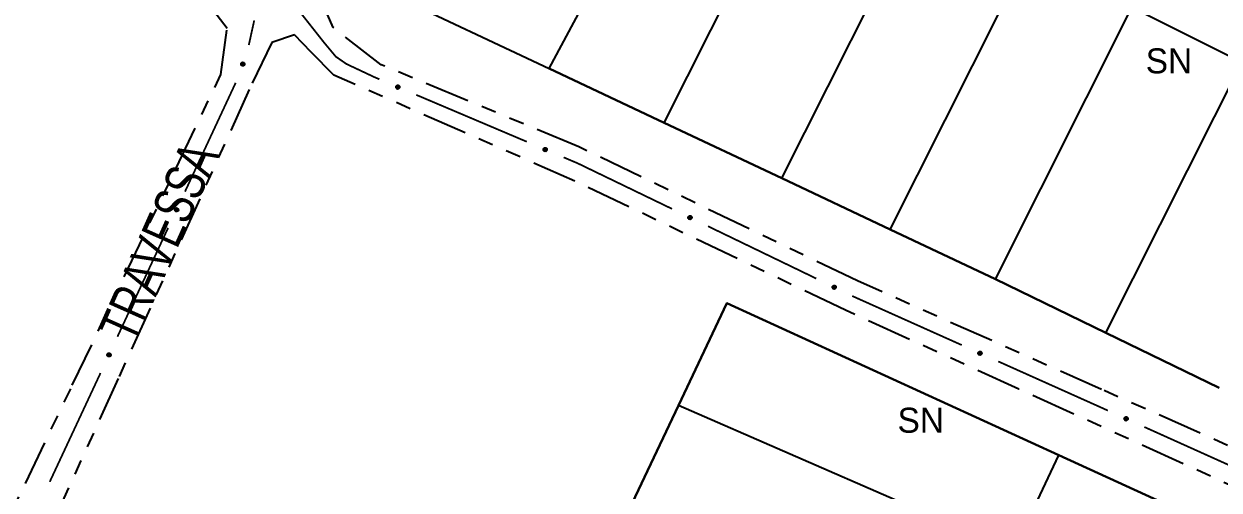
# Model space of a CAD drawing. Extents: x 203665 to 205970, y 4870865 to 4873745.
# Drawn here: x 204870.5 to 204990, y 4873313.7 to 4873360.3 of the extents above; entities that cross this region are included whole.
import ezdxf
from ezdxf.enums import TextEntityAlignment as Align

# ---------------------------------------------------------------- set-up
doc = ezdxf.new("R2010")
doc.units = 0
doc.header["$LTSCALE"] = 1.5
doc.header["$MEASUREMENT"] = 0
doc.linetypes.add('TRACO_25', pattern=[8, 3, -1, 1, -1, 1, -1])
for name, color, linetype in [('CD_MALHA_LOTES', 7, 'CONTINUOUS'), ('RU-QUADRA', 210, 'CONTINUOUS'), ('SV-EIXO-RUA-N-PAV', 6, 'CONTINUOUS'), ('SV-RUA-NAO-PAV', 7, 'CONTINUOUS'), ('SV-TXT-RUA-N-PAV', 7, 'CONTINUOUS'), ('Th_NmrPort', 1, 'CONTINUOUS')]:
    doc.layers.add(name, color=color, linetype=linetype)
doc.styles.add('ARIAL', font='ARIAL.SHX')

msp = doc.modelspace()

# ---------------------------------------------------------------- linework, layer by layer
at = {"layer": 'CD_MALHA_LOTES', "linetype": 'Continuous', "flags": 128}
for points in [[(204923.012198, 4873355.872294), (204937.8, 4873383.5)], [(204934.485047, 4873350.459606), (204948.48, 4873378.26)], [(204946.238438, 4873344.914563), (204960.091679, 4873372.414583)], [(204957.087645, 4873339.796099), (204970.811993, 4873367.115041)], [(204906.838488, 4873363.502765), (204923.012198, 4873355.872294)], [(204967.606449, 4873334.833512), (204981.24, 4873361.96)], [(204992.22, 4873356.46), (204981.24, 4873361.96)], [(204934.485047, 4873350.459606), (204923.012198, 4873355.872294)], [(204978.644238, 4873329.460294), (204992.22, 4873356.46)], [(204946.238438, 4873344.914563), (204934.485047, 4873350.459606)], [(204957.087645, 4873339.796099), (204946.238438, 4873344.914563)], [(204967.606449, 4873334.833512), (204957.087645, 4873339.796099)], [(204978.644238, 4873329.460294), (204967.606449, 4873334.833512)], [(204935.919929, 4873322.201019), (204940.739658, 4873332.418488)], [(204940.739658, 4873332.418488), (204973.935819, 4873317.223568)], [(204989.957599, 4873323.952928), (204978.644238, 4873329.460294)], [(204931.302433, 4873312.41227), (204935.919929, 4873322.201019)], [(204969.406262, 4873307.609345), (204935.919929, 4873322.201019)], [(204969.406262, 4873307.609345), (204973.935819, 4873317.223568)], [(204973.935819, 4873317.223568), (204986.537795, 4873311.45525)]]:
    msp.add_lwpolyline(points, dxfattribs=at)
at = {"layer": 'RU-QUADRA', "linetype": 'Continuous', "flags": 128}
for points in [[(204993.21, 4873388.93), (204983.663229, 4873394.081985), (204973.116343, 4873399.77369), (204961.69, 4873405.94), (204950.803357, 4873411.253956), (204934.34, 4873419.29), (204923.375562, 4873396.45416), (204906.838488, 4873363.502765), (204923.012198, 4873355.872294), (204934.485047, 4873350.459606), (204946.238438, 4873344.914563), (204957.087645, 4873339.796099), (204967.606449, 4873334.833512), (204978.644238, 4873329.460294), (204989.957599, 4873323.952928)], [(204986.537795, 4873311.45525), (204973.935819, 4873317.223568), (204940.739658, 4873332.418488), (204935.919929, 4873322.201019), (204931.302433, 4873312.41227)]]:
    msp.add_lwpolyline(points, dxfattribs=at)
at = {"layer": 'SV-EIXO-RUA-N-PAV', "const_width": 0.18}
for points in [[(204897.250838, 4873362.589017), (204900.347812, 4873358.663618)], [(204893.519792, 4873360.685422), (204892.978028, 4873358.21739)], [(204900.347812, 4873358.663618), (204900.45512, 4873358.527606)], [(204900.45512, 4873358.527606), (204901.624579, 4873357.124255)], [(204901.624579, 4873357.124255), (204901.67579, 4873357.062802)], [(204901.67579, 4873357.062802), (204902.432211, 4873356.539125)], [(204902.432211, 4873356.539125), (204902.733704, 4873356.3304)], [(204902.733704, 4873356.3304), (204905.116369, 4873355.209146)], [(204891.664248, 4873354.446157), (204886.599692, 4873343.567265)], [(204905.116369, 4873355.209146), (204905.500555, 4873355.028352)], [(204905.500555, 4873355.028352), (204906.030304, 4873354.803739)], [(204909.712952, 4873353.242296), (204920.760896, 4873348.557968)], [(204924.443544, 4873346.996525), (204925.364206, 4873346.606164)], [(204925.364206, 4873346.606164), (204925.845053, 4873346.402285)], [(204925.845053, 4873346.402285), (204935.279468, 4873341.844396)], [(204938.881174, 4873340.104364), (204949.686294, 4873334.88427)], [(204884.911507, 4873339.940968), (204879.846952, 4873329.062077)], [(204953.288, 4873333.144238), (204953.554258, 4873333.015606)], [(204953.554258, 4873333.015606), (204964.235476, 4873328.229983)], [(204967.885834, 4873326.594474), (204977.011727, 4873322.505701)], [(204878.138742, 4873325.392766), (204873.083056, 4873314.562088)], [(204878.158766, 4873325.435779), (204878.138742, 4873325.392766)], [(204977.011727, 4873322.505701), (204977.438697, 4873322.314401)], [(204977.438697, 4873322.314401), (204978.835709, 4873321.685283)], [(204982.482943, 4873320.04282), (204993.424645, 4873315.115431)]]:
    msp.add_lwpolyline(points, dxfattribs=at)
at = {"layer": 'SV-EIXO-RUA-N-PAV'}
for points in [[(204892.527477, 4873356.411763), (204892.5486, 4873356.367651), (204892.557733, 4873356.325419), (204892.555213, 4873356.288004), (204892.544365, 4873356.255521), (204892.529524, 4873356.22354), (204892.507447, 4873356.194598), (204892.475829, 4873356.167902), (204892.431727, 4873356.146403), (204892.38785, 4873356.13989), (204892.351036, 4873356.140398), (204892.316514, 4873356.14976), (204892.285688, 4873356.164697), (204892.256382, 4873356.188624), (204892.229642, 4873356.22093), (204892.209097, 4873356.265799), (204892.200426, 4873356.307263), (204892.203814, 4873356.343389), (204892.213445, 4873356.378036), (204892.228988, 4873356.410504), (204892.250823, 4873356.43879), (204892.283399, 4873356.465655), (204892.327953, 4873356.485346), (204892.36921, 4873356.494466), (204892.405374, 4873356.491586), (204892.439271, 4873356.481336), (204892.471528, 4873356.466841), (204892.501546, 4873356.44586), (204892.527477, 4873356.411763)], [(204907.782318, 4873354.180452), (204907.827393, 4873354.199432), (204907.870014, 4873354.206527), (204907.907266, 4873354.202213), (204907.93919, 4873354.189818), (204907.970422, 4873354.173458), (204907.998271, 4873354.150017), (204908.023417, 4873354.117154), (204908.042774, 4873354.072071), (204908.047173, 4873354.027932), (204908.044898, 4873353.991185), (204908.033889, 4873353.957152), (204908.017489, 4873353.927078), (204907.992183, 4873353.898955), (204907.95863, 4873353.873797), (204907.912826, 4873353.85543), (204907.870994, 4873353.84876), (204907.835072, 4873353.853879), (204907.800928, 4873353.865163), (204907.769243, 4873353.882247), (204907.742038, 4873353.905414), (204907.716769, 4873353.939242), (204907.699239, 4873353.984691), (204907.692111, 4873354.026338), (204907.696724, 4873354.062322), (204907.70859, 4873354.095687), (204907.724617, 4873354.127212), (204907.747015, 4873354.156187), (204907.782318, 4873354.180452)], [(204922.51291, 4873347.93468), (204922.557985, 4873347.953661), (204922.600606, 4873347.960756), (204922.637858, 4873347.956442), (204922.669782, 4873347.944047), (204922.701014, 4873347.927687), (204922.728863, 4873347.904246), (204922.754009, 4873347.871383), (204922.773366, 4873347.8263), (204922.777765, 4873347.782161), (204922.77549, 4873347.745413), (204922.764481, 4873347.71138), (204922.748081, 4873347.681307), (204922.722775, 4873347.653184), (204922.689222, 4873347.628026), (204922.643418, 4873347.609658), (204922.601586, 4873347.602989), (204922.565664, 4873347.608108), (204922.53152, 4873347.619391), (204922.499835, 4873347.636475), (204922.47263, 4873347.659643), (204922.447361, 4873347.693471), (204922.429831, 4873347.73892), (204922.422703, 4873347.780566), (204922.427316, 4873347.816551), (204922.439182, 4873347.849916), (204922.455209, 4873347.88144), (204922.477607, 4873347.910416), (204922.51291, 4873347.93468)], [(204885.916036, 4873341.837915), (204885.933442, 4873341.792208), (204885.939055, 4873341.749367), (204885.933452, 4873341.712287), (204885.919957, 4873341.680812), (204885.902525, 4873341.650166), (204885.878132, 4873341.623147), (204885.844417, 4873341.599155), (204885.79869, 4873341.581372), (204885.754425, 4873341.578506), (204885.717778, 4873341.582054), (204885.684148, 4873341.594236), (204885.654661, 4873341.61167), (204885.627432, 4873341.637935), (204885.603452, 4873341.67234), (204885.586684, 4873341.718753), (204885.581469, 4873341.760792), (204885.58783, 4873341.796515), (204885.600291, 4873341.830247), (204885.618463, 4873341.861321), (204885.64256, 4873341.887706), (204885.677244, 4873341.911787), (204885.723273, 4873341.92773), (204885.765142, 4873341.93341), (204885.800945, 4873341.927553), (204885.833878, 4873341.914537), (204885.864828, 4873341.897426), (204885.89301, 4873341.874037), (204885.916036, 4873341.837915)], [(204936.998833, 4873341.136002), (204937.044784, 4873341.15275), (204937.087702, 4873341.157749), (204937.124697, 4873341.151614), (204937.155976, 4873341.13767), (204937.186368, 4873341.119799), (204937.213035, 4873341.095022), (204937.236541, 4873341.060965), (204937.253666, 4873341.014988), (204937.255896, 4873340.970686), (204937.251823, 4873340.934095), (204937.23916, 4873340.900642), (204937.221305, 4873340.871408), (204937.194652, 4873340.844559), (204937.159906, 4873340.821076), (204937.113257, 4873340.804975), (204937.071148, 4873340.800363), (204937.03552, 4873340.807236), (204937.00197, 4873340.82018), (204936.971161, 4873340.838796), (204936.945124, 4873340.863269), (204936.921542, 4873340.898295), (204936.906261, 4873340.944548), (204936.901182, 4873340.986494), (204936.907553, 4873341.022209), (204936.92104, 4873341.054952), (204936.938593, 4873341.085654), (204936.962384, 4873341.113497), (204936.998833, 4873341.136002)], [(204951.405659, 4873334.175876), (204951.451611, 4873334.192624), (204951.494528, 4873334.197622), (204951.531524, 4873334.191488), (204951.562802, 4873334.177543), (204951.593195, 4873334.159673), (204951.619861, 4873334.134896), (204951.643367, 4873334.100839), (204951.660492, 4873334.054862), (204951.662722, 4873334.01056), (204951.658649, 4873333.973969), (204951.645986, 4873333.940516), (204951.628131, 4873333.911282), (204951.601478, 4873333.884433), (204951.566732, 4873333.860949), (204951.520084, 4873333.844849), (204951.477975, 4873333.840237), (204951.442347, 4873333.84711), (204951.408797, 4873333.860053), (204951.377987, 4873333.87867), (204951.35195, 4873333.903143), (204951.328369, 4873333.938168), (204951.313088, 4873333.984421), (204951.308009, 4873334.026367), (204951.314379, 4873334.062082), (204951.327866, 4873334.094826), (204951.345419, 4873334.125527), (204951.36921, 4873334.153371), (204951.405659, 4873334.175876)], [(204879.163295, 4873327.332726), (204879.180701, 4873327.28702), (204879.186314, 4873327.244178), (204879.180712, 4873327.207099), (204879.167217, 4873327.175623), (204879.149784, 4873327.144978), (204879.125392, 4873327.117958), (204879.091676, 4873327.093966), (204879.045949, 4873327.076184), (204879.001684, 4873327.073318), (204878.965038, 4873327.076866), (204878.931407, 4873327.089048), (204878.90192, 4873327.106481), (204878.874692, 4873327.132747), (204878.850712, 4873327.167152), (204878.833944, 4873327.213565), (204878.828729, 4873327.255603), (204878.83509, 4873327.291326), (204878.84755, 4873327.325059), (204878.865723, 4873327.356132), (204878.88982, 4873327.382517), (204878.924503, 4873327.406599), (204878.970533, 4873327.422542), (204879.012401, 4873327.428222), (204879.048204, 4873327.422364), (204879.081138, 4873327.409349), (204879.112088, 4873327.392238), (204879.140269, 4873327.368849), (204879.163295, 4873327.332726)], [(204965.974543, 4873327.571435), (204966.019992, 4873327.589501), (204966.062748, 4873327.595734), (204966.099905, 4873327.590668), (204966.131572, 4873327.577631), (204966.162467, 4873327.560644), (204966.189837, 4873327.536645), (204966.214315, 4873327.50328), (204966.232757, 4873327.457815), (204966.236264, 4873327.413596), (204966.233247, 4873327.376903), (204966.221553, 4873327.343099), (204966.204548, 4873327.313363), (204966.178679, 4873327.285757), (204966.144625, 4873327.261281), (204966.09846, 4873327.243843), (204966.056501, 4873327.23802), (204966.02069, 4873327.243863), (204965.986781, 4873327.255834), (204965.955447, 4873327.273555), (204965.928716, 4873327.297267), (204965.904135, 4873327.331599), (204965.887527, 4873327.377392), (204965.881242, 4873327.419174), (204965.88658, 4873327.455058), (204965.899118, 4873327.488177), (204965.915779, 4873327.519371), (204965.938757, 4873327.547889), (204965.974543, 4873327.571435)], [(204980.573518, 4873321.023421), (204980.619002, 4873321.0414), (204980.66177, 4873321.047552), (204980.698917, 4873321.042416), (204980.730559, 4873321.029318), (204980.761421, 4873321.012272), (204980.788746, 4873320.988221), (204980.813159, 4873320.95481), (204980.831515, 4873320.90931), (204980.834937, 4873320.865084), (204980.83185, 4873320.828396), (204980.820092, 4873320.794615), (204980.803031, 4873320.764911), (204980.77711, 4873320.737354), (204980.743009, 4873320.712944), (204980.69681, 4873320.695594), (204980.654841, 4873320.689851), (204980.619041, 4873320.695762), (204980.585154, 4873320.707798), (204980.553855, 4873320.725578), (204980.527169, 4873320.749341), (204980.502653, 4873320.78372), (204980.486133, 4873320.829545), (204980.479927, 4873320.871339), (204980.485334, 4873320.907212), (204980.497934, 4873320.940307), (204980.514655, 4873320.97147), (204980.537688, 4873320.999943), (204980.573518, 4873321.023421)]]:
    msp.add_lwpolyline(points, close=True, dxfattribs=at)
for points in [[(204892.228988, 4873356.410504), (204892.200426, 4873356.307263)], [(204892.239002, 4873356.420355), (204892.20652, 4873356.29272)], [(204892.250823, 4873356.43879), (204892.209097, 4873356.265799)], [(204892.26744, 4873356.446232), (204892.221615, 4873356.250804)], [(204892.283399, 4873356.465655), (204892.229642, 4873356.22093)], [(204892.305784, 4873356.471369), (204892.243584, 4873356.20781)], [(204892.327953, 4873356.485346), (204892.256382, 4873356.188624)], [(204892.346891, 4873356.488216), (204892.271685, 4873356.181461)], [(204892.36921, 4873356.494466), (204892.285688, 4873356.164697)], [(204892.385371, 4873356.490035), (204892.301674, 4873356.160234)], [(204892.405374, 4873356.491586), (204892.316514, 4873356.14976)], [(204892.421019, 4873356.484172), (204892.331931, 4873356.147632)], [(204892.439271, 4873356.481336), (204892.351036, 4873356.140398)], [(204892.455118, 4873356.470156), (204892.372836, 4873356.144195)], [(204892.471528, 4873356.466841), (204892.38785, 4873356.13989)], [(204892.484769, 4873356.451961), (204892.411787, 4873356.147295)], [(204892.501546, 4873356.44586), (204892.431727, 4873356.146403)], [(204892.512534, 4873356.428644), (204892.453231, 4873356.16111)], [(204892.527477, 4873356.411763), (204892.475829, 4873356.167902)], [(204892.538007, 4873356.387267), (204892.493799, 4873356.188335)], [(204892.5486, 4873356.367651), (204892.507447, 4873356.194598)], [(204892.55391, 4873356.343599), (204892.52062, 4873356.217717)], [(204892.557733, 4873356.325419), (204892.529524, 4873356.22354)], [(204907.692111, 4873354.026338), (204908.017489, 4873353.927078)], [(204907.696724, 4873354.062322), (204908.033889, 4873353.957152)], [(204907.697282, 4873354.003745), (204908.000072, 4873353.913897)], [(204907.697312, 4873354.042267), (204908.022715, 4873353.942831)], [(204907.699239, 4873353.984691), (204907.992183, 4873353.898955)], [(204907.70488, 4873354.077593), (204908.036755, 4873353.972449)], [(204907.70859, 4873354.095687), (204908.044898, 4873353.991185)], [(204907.712136, 4873353.961876), (204907.972404, 4873353.887093)], [(204907.716769, 4873353.939242), (204907.95863, 4873353.873797)], [(204907.720518, 4873354.11098), (204908.042152, 4873354.013142)], [(204907.724617, 4873354.127212), (204908.047173, 4873354.027932)], [(204907.735402, 4873353.922369), (204907.928405, 4873353.867214)], [(204907.740116, 4873354.139723), (204908.040926, 4873354.052196)], [(204907.742038, 4873353.905414), (204907.912826, 4873353.85543)], [(204907.747015, 4873354.156187), (204908.042774, 4873354.072071)], [(204907.759884, 4873353.892721), (204907.885812, 4873353.854149)], [(204907.764738, 4873354.166336), (204908.029117, 4873354.094256)], [(204907.769243, 4873353.882247), (204907.870994, 4873353.84876)], [(204907.782318, 4873354.180452), (204908.023417, 4873354.117154)], [(204907.807291, 4873354.189793), (204908.003871, 4873354.136085)], [(204907.827393, 4873354.199432), (204907.998271, 4873354.150017)], [(204907.851672, 4873354.203581), (204907.975811, 4873354.164285)], [(204907.870014, 4873354.206527), (204907.970422, 4873354.173458)], [(204922.422703, 4873347.780566), (204922.748081, 4873347.681307)], [(204922.427316, 4873347.816551), (204922.764481, 4873347.71138)], [(204922.427874, 4873347.757974), (204922.730664, 4873347.668126)], [(204922.427904, 4873347.796496), (204922.753307, 4873347.69706)], [(204922.429831, 4873347.73892), (204922.722775, 4873347.653184)], [(204922.435472, 4873347.831822), (204922.767347, 4873347.726678)], [(204922.439182, 4873347.849916), (204922.77549, 4873347.745413)], [(204922.442728, 4873347.716105), (204922.702996, 4873347.641322)], [(204922.447361, 4873347.693471), (204922.689222, 4873347.628026)], [(204922.45111, 4873347.865208), (204922.772744, 4873347.767371)], [(204922.455209, 4873347.88144), (204922.777765, 4873347.782161)], [(204922.465994, 4873347.676598), (204922.658997, 4873347.621443)], [(204922.470708, 4873347.893952), (204922.771518, 4873347.806425)], [(204922.47263, 4873347.659643), (204922.643418, 4873347.609658)], [(204922.477607, 4873347.910416), (204922.773366, 4873347.8263)], [(204922.490476, 4873347.64695), (204922.616404, 4873347.608378)], [(204922.49533, 4873347.920564), (204922.759709, 4873347.848485)], [(204922.499835, 4873347.636475), (204922.601586, 4873347.602989)], [(204922.51291, 4873347.93468), (204922.754009, 4873347.871383)], [(204922.537883, 4873347.944021), (204922.734463, 4873347.890314)], [(204922.557985, 4873347.953661), (204922.728863, 4873347.904246)], [(204922.582264, 4873347.95781), (204922.706403, 4873347.918514)], [(204922.600606, 4873347.960756), (204922.701014, 4873347.927687)], [(204885.618463, 4873341.861321), (204885.581469, 4873341.760792)], [(204885.629256, 4873341.87031), (204885.586341, 4873341.745796)], [(204885.64256, 4873341.887706), (204885.586684, 4873341.718753)], [(204885.659735, 4873341.89375), (204885.597922, 4873341.702776)], [(204885.677244, 4873341.911787), (204885.603452, 4873341.67234)], [(204885.700025, 4873341.915632), (204885.616263, 4873341.658114)], [(204885.723273, 4873341.92773), (204885.627432, 4873341.637935)], [(204885.742383, 4873341.929026), (204885.642091, 4873341.629533)], [(204885.765142, 4873341.93341), (204885.654661, 4873341.61167)], [(204885.780881, 4873341.92766), (204885.670223, 4873341.605901)], [(204885.800945, 4873341.927553), (204885.684148, 4873341.594236)], [(204885.815924, 4873341.918872), (204885.699336, 4873341.590842)], [(204885.833878, 4873341.914537), (204885.717778, 4873341.582054)], [(204885.848748, 4873341.902086), (204885.739818, 4873341.584038)], [(204885.864828, 4873341.897426), (204885.754425, 4873341.578506)], [(204885.876795, 4873341.881503), (204885.778891, 4873341.583909)], [(204885.89301, 4873341.874037), (204885.79869, 4873341.581372)], [(204885.902538, 4873341.855973), (204885.821335, 4873341.594252)], [(204885.916036, 4873341.837915), (204885.844417, 4873341.599155)], [(204885.924505, 4873341.812633), (204885.864014, 4873341.618033)], [(204885.933442, 4873341.792208), (204885.878132, 4873341.623147)], [(204885.936747, 4873341.7678), (204885.893171, 4873341.645098)], [(204885.939055, 4873341.749367), (204885.902525, 4873341.650166)], [(204936.901182, 4873340.986494), (204937.221305, 4873340.871408)], [(204936.90524, 4873340.963675), (204937.203263, 4873340.859097)], [(204936.906261, 4873340.944548), (204937.194652, 4873340.844559)], [(204936.907158, 4873341.002149), (204937.227297, 4873340.886887)], [(204936.907553, 4873341.022209), (204937.23916, 4873340.900642)], [(204936.916448, 4873341.037062), (204937.242771, 4873340.915781)], [(204936.918025, 4873340.921128), (204937.174315, 4873340.833681)], [(204936.92104, 4873341.054952), (204937.251823, 4873340.934095)], [(204936.921542, 4873340.898295), (204937.159906, 4873340.821076)], [(204936.933703, 4873341.069642), (204937.250156, 4873340.95616)], [(204936.938593, 4873341.085654), (204937.255896, 4873340.970686)], [(204936.939327, 4873340.880529), (204937.129394, 4873340.815982)], [(204936.945124, 4873340.863269), (204937.113257, 4873340.804975)], [(204936.954686, 4873341.09739), (204937.250845, 4873340.995228)], [(204936.962327, 4873340.849717), (204937.086213, 4873340.80502)], [(204936.962384, 4873341.113497), (204937.253666, 4873341.014988)], [(204936.971161, 4873340.838796), (204937.071148, 4873340.800363)], [(204936.980583, 4873341.122764), (204937.241112, 4873341.037816)], [(204936.998833, 4873341.136002), (204937.236541, 4873341.060965)], [(204937.024234, 4873341.144108), (204937.217946, 4873341.080831)], [(204937.044784, 4873341.15275), (204937.213035, 4873341.095022)], [(204937.069237, 4873341.155705), (204937.191302, 4873341.110373)], [(204937.087702, 4873341.157749), (204937.186368, 4873341.119799)], [(204951.327866, 4873334.094826), (204951.658649, 4873333.973969)], [(204951.340529, 4873334.109516), (204951.656982, 4873333.996034)], [(204951.345419, 4873334.125527), (204951.662722, 4873334.01056)], [(204951.361512, 4873334.137264), (204951.657671, 4873334.035102)], [(204951.36921, 4873334.153371), (204951.660492, 4873334.054862)], [(204951.387409, 4873334.162638), (204951.647938, 4873334.07769)], [(204951.405659, 4873334.175876), (204951.643367, 4873334.100839)], [(204951.43106, 4873334.183982), (204951.624772, 4873334.120705)], [(204951.451611, 4873334.192624), (204951.619861, 4873334.134896)], [(204951.476064, 4873334.195579), (204951.598128, 4873334.150247)], [(204951.494528, 4873334.197622), (204951.593195, 4873334.159673)], [(204951.308009, 4873334.026367), (204951.628131, 4873333.911282)], [(204951.312067, 4873334.003548), (204951.61009, 4873333.89897)], [(204951.313088, 4873333.984421), (204951.601478, 4873333.884433)], [(204951.313984, 4873334.042023), (204951.634123, 4873333.92676)], [(204951.314379, 4873334.062082), (204951.645986, 4873333.940516)], [(204951.323274, 4873334.076936), (204951.649598, 4873333.955654)], [(204951.324851, 4873333.961002), (204951.581141, 4873333.873555)], [(204951.328369, 4873333.938168), (204951.566732, 4873333.860949)], [(204951.346153, 4873333.920402), (204951.536221, 4873333.855856)], [(204951.35195, 4873333.903143), (204951.520084, 4873333.844849)], [(204951.369153, 4873333.88959), (204951.493039, 4873333.844893)], [(204951.377987, 4873333.87867), (204951.477975, 4873333.840237)], [(204878.865723, 4873327.356132), (204878.828729, 4873327.255603)], [(204878.876516, 4873327.365122), (204878.8336, 4873327.240607)], [(204878.88982, 4873327.382517), (204878.833944, 4873327.213565)], [(204878.906994, 4873327.388561), (204878.845181, 4873327.197587)], [(204878.924503, 4873327.406599), (204878.850712, 4873327.167152)], [(204878.947284, 4873327.410444), (204878.863523, 4873327.152925)], [(204878.970533, 4873327.422542), (204878.874692, 4873327.132747)], [(204878.989643, 4873327.423837), (204878.889351, 4873327.124344)], [(204879.012401, 4873327.428222), (204878.90192, 4873327.106481)], [(204879.028141, 4873327.422471), (204878.917483, 4873327.100712)], [(204879.048204, 4873327.422364), (204878.931407, 4873327.089048)], [(204879.063183, 4873327.413683), (204878.946596, 4873327.085654)], [(204879.081138, 4873327.409349), (204878.965038, 4873327.076866)], [(204879.096007, 4873327.396897), (204878.987077, 4873327.078849)], [(204879.112088, 4873327.392238), (204879.001684, 4873327.073318)], [(204879.124054, 4873327.376315), (204879.026151, 4873327.07872)], [(204879.140269, 4873327.368849), (204879.045949, 4873327.076184)], [(204879.149797, 4873327.350784), (204879.068595, 4873327.089064)], [(204879.163295, 4873327.332726), (204879.091676, 4873327.093966)], [(204879.171765, 4873327.307444), (204879.111273, 4873327.112844)], [(204879.180701, 4873327.28702), (204879.125392, 4873327.117958)], [(204879.184006, 4873327.262612), (204879.14043, 4873327.13991)], [(204879.186314, 4873327.244178), (204879.149784, 4873327.144978)], [(204965.881242, 4873327.419174), (204966.204548, 4873327.313363)], [(204965.885955, 4873327.396482), (204966.186869, 4873327.300536)], [(204965.88658, 4873327.455058), (204966.221553, 4873327.343099)], [(204965.886764, 4873327.434995), (204966.210091, 4873327.329007)], [(204965.887527, 4873327.377392), (204966.178679, 4873327.285757)], [(204965.895043, 4873327.470161), (204966.224727, 4873327.358335)], [(204965.899118, 4873327.488177), (204966.233247, 4873327.376903)], [(204965.899961, 4873327.354322), (204966.158665, 4873327.274297)], [(204965.904135, 4873327.331599), (204966.144625, 4873327.261281)], [(204965.911353, 4873327.503225), (204966.230944, 4873327.398911)], [(204965.915779, 4873327.519371), (204966.236264, 4873327.413596)], [(204965.922424, 4873327.314353), (204966.114273, 4873327.25531)], [(204965.928716, 4873327.297267), (204966.09846, 4873327.243843)], [(204965.931527, 4873327.531567), (204966.230507, 4873327.437982)], [(204965.938757, 4873327.547889), (204966.232757, 4873327.457815)], [(204965.946302, 4873327.284216), (204966.071425, 4873327.243108)], [(204965.955447, 4873327.273555), (204966.056501, 4873327.23802)], [(204965.956682, 4873327.557677), (204966.219551, 4873327.480272)], [(204965.974543, 4873327.571435), (204966.214315, 4873327.50328)], [(204965.999699, 4873327.580269), (204966.195155, 4873327.522602)], [(204966.019992, 4873327.589501), (204966.189837, 4873327.536645)], [(204966.04435, 4873327.593159), (204966.16767, 4873327.551364)], [(204966.062748, 4873327.595734), (204966.162467, 4873327.560644)], [(204980.497934, 4873320.940307), (204980.83185, 4873320.828396)], [(204980.510198, 4873320.955332), (204980.82959, 4873320.850409)], [(204980.514655, 4873320.97147), (204980.834937, 4873320.865084)], [(204980.530426, 4873320.983635), (204980.829228, 4873320.889481)], [(204980.537688, 4873320.999943), (204980.831515, 4873320.90931)], [(204980.555631, 4873321.009697), (204980.818351, 4873320.931791)], [(204980.573518, 4873321.023421), (204980.813159, 4873320.95481)], [(204980.598691, 4873321.032208), (204980.794036, 4873320.974168)], [(204980.619002, 4873321.0414), (204980.788746, 4873320.988221)], [(204980.643367, 4873321.045012), (204980.766607, 4873321.002982)], [(204980.66177, 4873321.047552), (204980.761421, 4873321.012272)], [(204980.479927, 4873320.871339), (204980.803031, 4873320.764911)], [(204980.484597, 4873320.848637), (204980.785327, 4873320.752118)], [(204980.485334, 4873320.907212), (204980.820092, 4873320.794615)], [(204980.485479, 4873320.887149), (204980.808604, 4873320.780545)], [(204980.486133, 4873320.829545), (204980.77711, 4873320.737354)], [(204980.493826, 4873320.922299), (204980.823295, 4873320.809845)], [(204980.498522, 4873320.80645), (204980.757073, 4873320.725933)], [(204980.502653, 4873320.78372), (204980.743009, 4873320.712944)], [(204980.520909, 4873320.766439), (204980.712645, 4873320.707031)], [(204980.527169, 4873320.749341), (204980.69681, 4873320.695594)], [(204980.54473, 4873320.736257), (204980.669775, 4873320.69491)], [(204980.553855, 4873320.725578), (204980.654841, 4873320.689851)]]:
    msp.add_lwpolyline(points, dxfattribs=at)
at = {"layer": 'SV-RUA-NAO-PAV', "linetype": 'TRACO_25'}
for points in [[(205030.53906, 4873300.296469, 6.313179), (205020.968887, 4873304.803073, 6.964069), (204978.202378, 4873323.800952, 6.964069), (204953.805847, 4873334.638458, 7.367446), (204925.96, 4873348.05, 7.35772), (204906.21, 4873356.25, 7.279913), (204901.41, 4873359.98, 7.07567), (204899.6, 4873364.15, 6.95896), (204900.83, 4873369.09, 6.861701), (204929.5, 4873426.14, 7.338269), (204931.21, 4873426.92, 7.386898), (204933.42, 4873425.49, 7.425801), (204935.85, 4873422.83, 7.445253), (204978, 4873401.89, 7.425801), (205073.582549, 4873356.493923, 6.735265), (205140.767092, 4873323.692057, 6.747106), (205150.935481, 4873318.727491, 6.579453), (205191.871973, 4873300.29383, 6.579453)], [(204865.474562, 4873303.570794, 6.56959), (204875.339858, 4873324.208564, 6.993655), (204890.184565, 4873355.263044, 6.993655), (204890.81, 4873359.87, 7.095122), (204889.14, 4873362.03, 7.095122), (204869.61, 4873372, 6.997863)], [(205021.566461, 4873300.296616, 6.964069), (205019.120236, 4873301.46294, 6.964069), (204969.931527, 4873323.833727, 7.437443), (204952.616932, 4873331.70832, 7.437443), (204925.58, 4873344.62, 7.279913), (204901.47, 4873355.21, 6.988138), (204899.2, 4873357.52, 6.929782), (204897.53, 4873359.24, 6.920057), (204895.27, 4873358.47, 6.929782), (204893.024334, 4873353.772801, 6.993655), (204879.920026, 4873324.874031, 6.540004), (204870.862968, 4873304.900613, 6.540004), (204871.323678, 4873301.970392, 6.540004), (204872.676492, 4873300.299052, 6.540004)]]:
    msp.add_polyline3d(points, dxfattribs=at)

# ---------------------------------------------------------------- texts
at = {"layer": 'SV-TXT-RUA-N-PAV', "style": 'ARIAL', "width": 0.7}
msp.add_text('TRAVESSA', height=4, rotation=66, dxfattribs=at).set_placement((204881.544029, 4873328.21111))
at = {"layer": 'Th_NmrPort', "color": 1}
for p in [(204982.623056, 4873356.642227), (204957.817639, 4873320.719341)]:
    msp.add_text('SN', height=2.5, dxfattribs=at).set_placement(p, align=Align.MIDDLE_LEFT)

doc.saveas('drawing.dxf')
